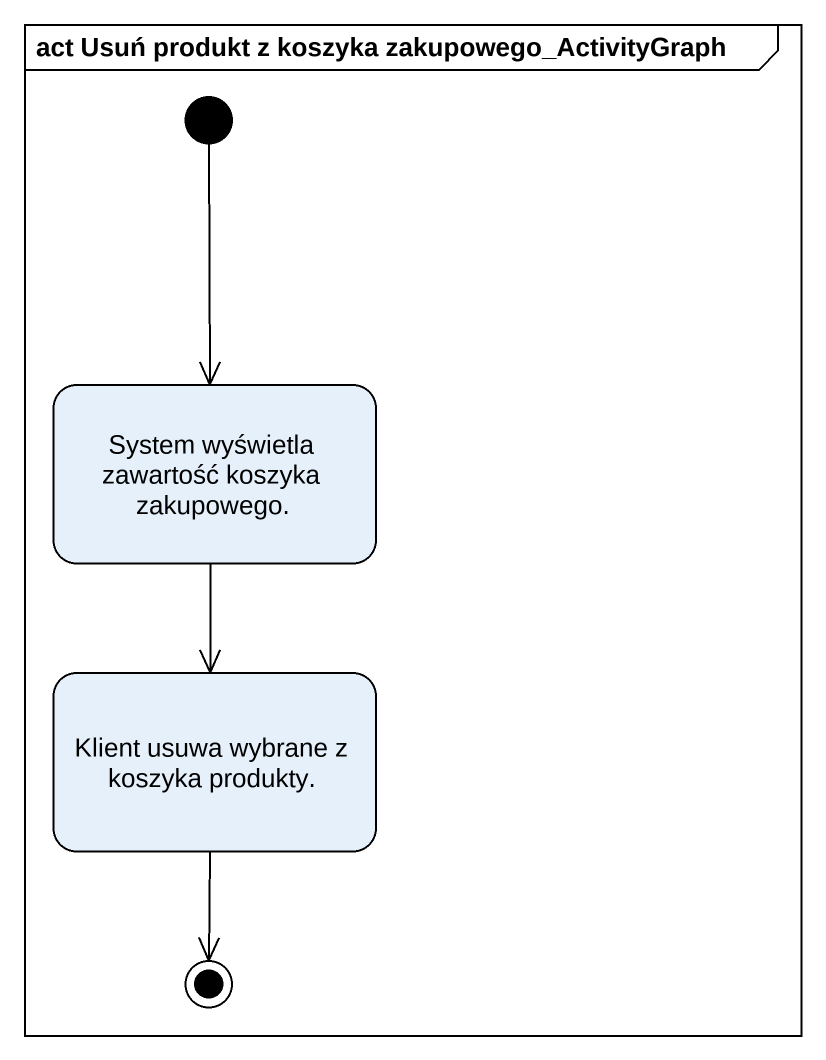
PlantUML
@startuml
mainframe act Usuń produkt z koszyka zakupowego_ActivityGraph
hide empty description
state "System wyświetla zawartość koszyka zakupowego." as System_wyświetla_zawartość
state "Klient usuwa wybrane z koszyka produkty." as Klient_usuwa_wybrane_z
[*] --> System_wyświetla_zawartość
System_wyświetla_zawartość --> Klient_usuwa_wybrane_z
Klient_usuwa_wybrane_z --> [*]
@enduml
